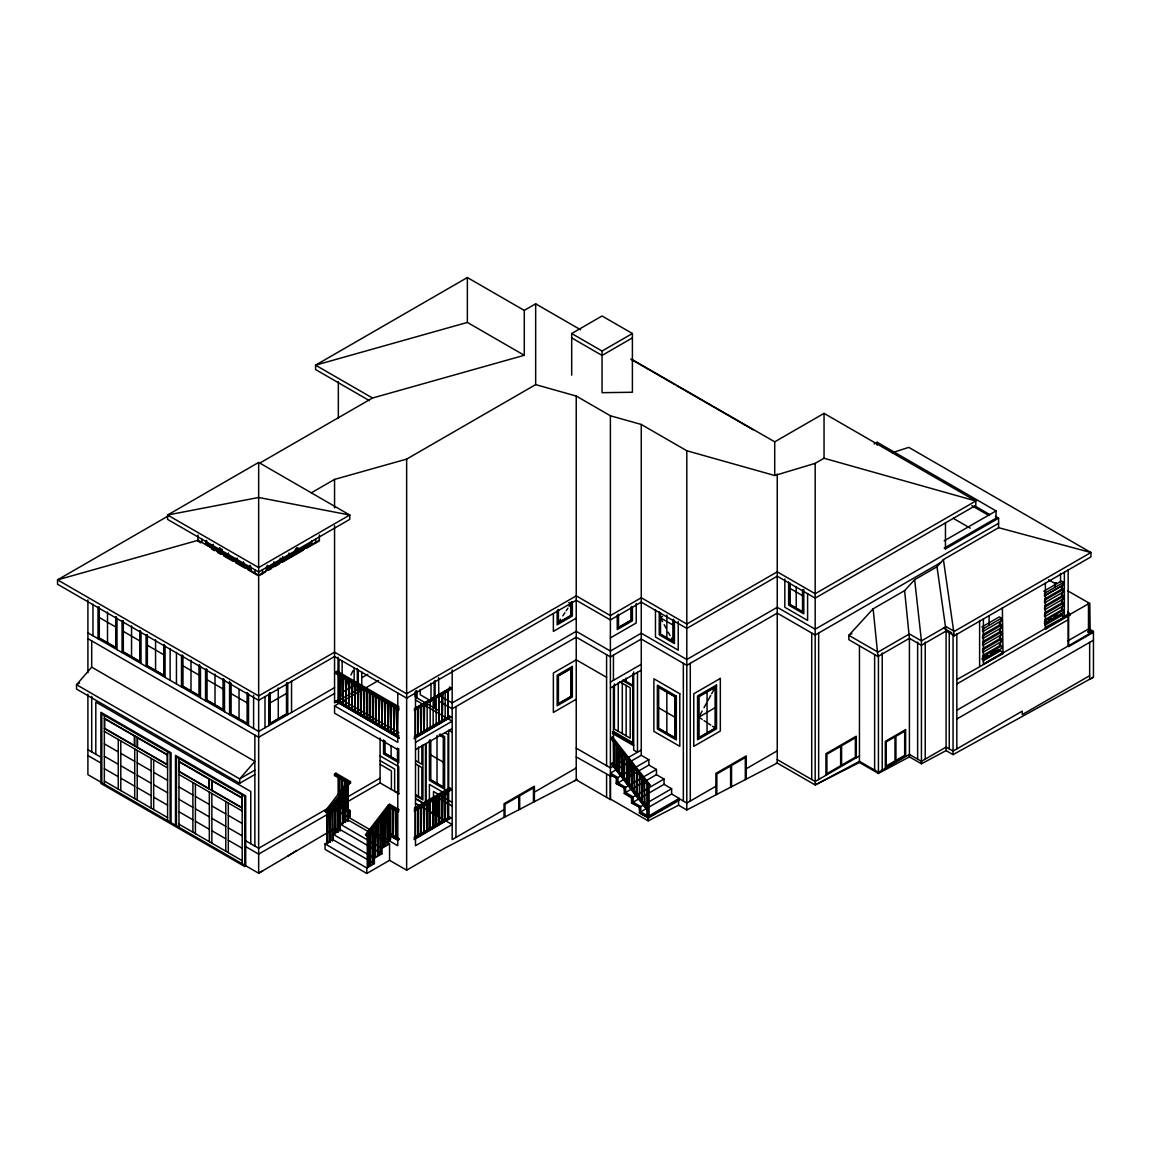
<?xml version="1.0" encoding="UTF-8"?>
<svg xmlns="http://www.w3.org/2000/svg" width="1151" height="1151" viewBox="0 0 1151 1151"><rect width="100%" height="100%" fill="white"/><g stroke="black" fill="none" stroke-linecap="round" stroke-linejoin="round"><path stroke-width="1.5" d="M391.124 757.157L391.124 746.165M418.489 796.348L418.518 765.602M421.87 745.388L421.856 764.264L415.569 760.624M422.949 745.186L422.921 799.988L415.554 795.729M425.467 802.621L425.496 743.791M425.928 802.88L425.971 743.589M429.395 811.383L429.395 803.254M429.395 799.83L429.409 784.421L443.092 792.32M436.733 815.613L436.747 798.808M342.969 691.88L338.969 700.355L338.969 659.71M345.703 686.082L348.969 679.191M350.954 674.975L352.969 670.716M702.182 719.375L698.815 717.145L702.182 711.03M704.009 707.692L706.441 703.275M707.764 700.858L710.671 695.564M711.649 693.765L715.26 687.205L698.815 696.686L698.815 737.59L715.26 728.094L715.26 687.205M558.422 610.044L558.422 622.619L560.623 619.281M562.839 615.9L564.94 612.706M566.191 610.793L567.961 608.102M569.083 606.376L571.069 603.354L568.839 602.62M349.429 783.702L326.999 812.836L325.733 812.102L325.057 811.254L347.789 781.73L347.789 783.184L350.479 783.083L350.479 781.63L335.934 773.227L334.509 774.048L334.509 775.515L347.789 783.184M328.941 807.944L331.071 805.168M340.682 792.679L346.034 785.745M326.999 812.836L326.323 811.987L350.479 781.63M332.02 804.837L332.97 804.491L332.495 840.69L332.02 804.837L332.97 804.491M327.906 811.067L327.431 843.611L327.431 810.793M329.963 808.39L329.963 807.498L329.963 842.158L330.438 807.772M337.56 832.302L338.034 797.916L337.56 832.302L337.085 800.031M340.552 794.636L340.077 830.835L340.077 794.363M342.61 791.96L342.61 791.068L342.61 823.9L342.135 791.687M345.617 788.061L344.667 788.406L345.617 788.061L345.142 822.433L344.638 780.263L344.163 787.471M390.247 806.635L367.471 836.202L366.205 835.482L365.543 834.619L388.275 805.096L389.685 804.261L399.181 809.743L397.757 810.563L388.275 805.081M368.349 832.705L372.622 827.152M386.506 809.11L388.635 806.333M385.456 811.067L385.456 845.712L385.93 811.34M367.471 836.202L366.809 835.353L389.542 805.829L389.901 807.067M367.744 834.95L367.744 834.058L367.744 866.89L368.219 834.331M370.277 831.669L370.277 830.777L370.277 865.437L370.751 831.051M375.341 857.035L375.816 824.476L375.341 857.035L374.866 826.591M377.873 820.922L377.873 855.567L377.399 823.31M382.923 815.239L382.923 814.347L382.923 847.179L382.449 814.966M91.706 640.877L91.706 667.163L76.527 684.701L76.527 689.075L239.681 783.284L254.86 774.508M937 566.781L943.403 559.559L998.593 527.69L1090.918 552.523L1090.918 556.897L954.323 635.769L946.093 631.021L921.433 645.265L909.419 638.33L877.925 656.502L848.834 639.711L848.834 635.323L873.12 608.821L904.614 590.636L914.642 579.687L937 566.781L946.093 631.021M662.588 621.669L660.516 617.828L662.588 616.375M287.822 856.042L296.598 850.46M87.908 694.182L87.908 774.666L258.658 873.249L262.86 870.717M258.658 873.192L334.553 828.547L337.502 830.259M348.983 708.253L349.444 680.241L348.983 708.253L348.508 680.241L349.444 679.694M349.444 680.241L348.508 680.241M347.631 809.743L348.106 810.016M580.68 329.819L535.661 303.821L524.28 310.396L467.364 277.535L315.575 365.169L315.575 369.543L369.413 400.634M258.658 462.429L167.586 515.015L167.586 519.389L258.658 571.975L349.731 519.389L349.731 515.015L258.658 462.429L258.658 873.249M169.255 515.36L57.55 579.859L57.55 584.233L258.658 700.355L334.553 656.53L406.648 698.153L576.234 600.246L610.39 619.957L641.265 602.131L686.802 628.417L777.242 576.205L815.181 598.117L975.818 505.375L975.818 500.987L824.044 413.367L774.709 441.84L631.899 359.385M259.234 463.407L372.492 398.03L524.28 355.285L524.28 310.396M571.687 375.154L571.687 333.517L602.045 315.993L632.403 333.517L632.403 392.261L602.045 392.678L602.045 351.041L632.403 333.517M311.317 492.829L334.553 479.406L406.648 459.105L535.661 384.621L576.234 396.045L610.39 415.77L641.265 424.46L686.802 450.76L774.709 475.507L815.181 463.364L824.044 458.256L975.818 500.987L815.181 593.729L777.242 571.831L686.802 624.043L641.265 597.743L610.39 615.584L576.234 595.858L406.648 693.78L334.553 652.157L258.658 695.967L57.55 579.859L198.504 540.164M632.403 337.89L602.045 355.429L571.687 337.89M310.54 543.531L297.893 550.84L297.893 547.919M280.499 561.242L267.219 568.911L267.219 565.501M282.398 560.149L295.678 552.48L295.678 549.07M310.856 543.718L297.577 551.387L297.577 547.977M319.374 540.164L258.658 575.212L198.145 540.265M259.925 575.198L265.507 571.975M268.543 570.22L271.578 568.465M274.614 566.709L279.175 564.091M282.211 562.335L303.461 550.063M306.497 548.308L319.374 540.869L319.374 534.97M79.563 682.946L76.527 684.701L239.681 778.896L254.86 770.134M270.039 702.944L286.484 693.463M399.095 709.994L335.847 673.479L335.847 672.026L337.272 671.206L398.98 706.815M335.847 673.479L337.272 672.659M342.969 704.786L343.444 676.774L342.969 704.786L342.494 676.774L343.444 676.227M343.444 676.774L342.494 676.774M346.451 680.241L345.976 706.527L345.501 678.5L346.451 678.5M334.553 687.622L258.658 731.432L87.908 632.849M352.451 683.708L351.976 709.994L351.501 681.967L352.451 681.967M334.553 693.463L258.658 737.273L87.908 638.69M361.745 677.752L367.86 674.227M354.983 711.735L354.508 683.708L354.983 711.735L355.458 683.708M399.095 738.295L335.847 701.232L337.358 700.369L399.052 735.993M360.997 715.203L360.522 687.176L360.997 715.203L361.472 687.176M335.847 701.779L337.358 700.916L368.205 718.728M360.58 687.881L334.553 702.901L334.553 525.719M339.487 702.786L340.437 702.786L340.437 675.033L339.487 675.033L339.962 702.513M397.786 749.689L334.553 713.174L334.553 705.865L378.55 680.471M373.01 722.137L373.485 694.111L373.01 722.137L372.536 694.111L373.485 693.564M373.485 694.111L372.536 694.111M375.068 696.125L376.017 696.125L376.017 723.864L376.492 697.578M375.543 696.398L376.492 695.851M378.06 697.851L379.485 697.031M378.535 698.125L379.485 697.578L379.01 725.605L379.01 697.851M357.515 713.188L358.465 713.188L358.465 685.435L357.515 685.435L357.99 712.915M381.067 699.592L382.017 699.592L382.017 727.331L382.492 701.045M381.542 699.866L382.966 699.045M384.074 701.319L385.024 700.772L385.024 729.072L385.499 701.045M384.549 701.592L385.024 729.072M363.515 716.656L364.464 716.656L364.464 688.902L363.515 688.902L363.989 716.382M387.081 703.06L388.031 703.06M387.556 703.333L388.506 702.786M366.522 690.643L366.996 718.123M390.088 704.786L391.038 732.54L391.513 704.513M366.522 718.397L367.471 718.397L367.471 690.643M369.529 720.123L370.478 720.123L370.478 692.37L369.529 692.37L369.529 720.123L370.478 720.123M393.081 706.527L394.03 706.527M393.556 706.8L394.505 706.254L394.03 734.28L393.556 706.254M396.088 708.253L397.037 736.007L397.599 707.937M375.543 695.851L375.543 723.591L376.492 723.591M558.422 622.619L571.069 615.325L571.069 603.354M381.542 699.319L382.017 726.785M414.677 708.541L449.494 688.442L450.919 689.262L450.919 687.794L449.494 686.974L449.494 688.442M414.231 708.973L450.919 687.794M438.704 695.218L439.178 723.231L438.589 677.738M447.638 689.967L449.883 688.658M874.113 444.013L877.163 442.257L996.061 510.9L996.061 518.195L944.194 548.135L945.46 548.869L998.593 518.195L998.593 527.69M415.151 709.361L415.151 736.568M417.194 707.074L418.619 707.347L418.144 735.374L417.669 709.088M421.151 733.647L420.676 705.621L421.151 733.647L421.626 705.621L420.201 705.347M424.158 731.907L423.683 703.88L424.158 731.907L424.633 703.88L423.208 703.606M427.165 702.427L427.165 730.18M430.172 700.686L430.172 728.439M433.164 698.959L433.164 726.698M436.171 697.218L436.171 724.972M439.178 695.492L439.178 723.231M445.178 692.024L445.178 719.763M450.444 688.989L448.185 690.283L448.185 718.037L448.113 689.694M414.231 710.44L450.919 689.262M576.234 618.188L553.372 631.381L553.372 613.656M387.556 702.786L388.031 730.252M387.556 730.525L388.506 730.525L388.506 704.513M334.509 775.515L335.934 774.695L335.934 773.227M338.149 794.406L338.149 777.069L339.099 776.522M339.099 794.406L339.099 777.069L338.149 777.069M414.259 736.439L449.408 716.138L450.919 717.001L414.231 738.726M342.106 806.549L341.156 806.549L341.156 778.795L342.106 778.795M415.784 736.093L418.849 734.338M420.676 733.374L421.626 733.374M423.683 731.633L424.633 731.633M426.489 729.921L448.66 717.764M341.156 778.795L342.581 778.522M442.185 721.504L442.66 693.477L442.185 721.504L441.711 695.218M414.231 738.179L450.919 717.001M415.497 742.381L452.185 721.202L415.367 699.952M415.497 749.689L452.185 728.511M610.39 637.899L636.215 622.993L636.215 603.484M336.02 802.391L334.509 803.269L348.739 811.484L348.739 817.512L350.249 816.649L350.249 810.621L336.02 802.391L334.509 803.815L348.321 811.786L349.832 810.923L341.919 806.362M334.941 804.232L258.658 848.273L245.695 840.791M342.725 799.744L380.089 778.162M339.099 804.808C337.329 806.103 340.538 800.103 339.099 797.873M339.099 806.563L334.553 809.196L397.786 845.712L397.786 748.855M342.135 804.822L380.089 782.91L398.735 793.686L398.735 766.681L380.089 755.89M334.553 810.304L258.658 854.114L245.695 846.632M344.163 790.938L344.638 808.016M345.113 808.29L344.163 808.29M349.832 810.923L349.832 816.404L348.739 817.512M340.236 824.174L381.974 848.273L381.974 853.754L340.236 829.655L340.236 824.174L347.832 819.785L389.57 843.884L389.57 860.315L366.809 873.465L325.057 849.366L325.057 843.884L332.653 839.511L374.392 863.61L374.392 858.128L332.653 834.029L332.653 839.511M342.135 823.627L343.084 823.627L343.084 791.341M344.667 822.159L345.617 822.159M347.199 820.706L348.149 820.706L347.199 820.706L347.156 784.004M332.653 834.029L340.236 829.655M335.027 801.815L334.553 833.482L335.502 833.482L335.502 801.197M337.085 832.029L338.034 832.029M339.603 796.751L339.603 830.562L340.552 830.562M334.553 833.482L335.502 833.482M389.225 807.096L389.685 834.029M326.956 811.397L326.956 843.338L327.906 843.338M329.488 808.117L329.488 841.885L330.438 841.885M332.02 840.417L332.97 840.417M576.234 699.247L553.372 712.455L553.372 673.018L576.234 659.825L606.591 677.335M610.39 682.126L641.265 664.3M394.75 810.29L396.261 809.973L395.699 838.043L395.225 810.016L398.232 811.757M610.39 687.981L641.265 670.141M398.778 811.426L397.757 812.03L388.75 806.822M414.346 808.103L449.494 787.816L450.919 788.636L450.919 790.09L414.231 811.268M414.231 809.815L450.919 788.636M420.676 806.463L421.626 806.463L421.151 834.475L420.676 808.189M426.69 802.981L428.114 803.254M429.697 801.254L430.172 829.281L429.697 801.254L430.647 801.801M432.69 799.513L434.114 799.787M415.151 810.203L415.151 837.396M424.158 804.995L424.158 832.748L423.683 804.722M430.172 801.528L430.172 829.281M439.178 796.319L440.128 796.319M445.178 792.852L446.128 792.852M389.024 835.281L390.534 834.417L390.534 839.827L389.024 840.69L389.024 835.281L397.757 840.316L399.253 839.453M392.218 808.29L392.218 836.029L393.167 836.029L393.167 808.29M392.218 836.029L393.167 836.029M388.606 840.446L390.103 839.583L390.16 808.29M395.225 837.77L396.261 837.727L396.261 811.7M382.449 846.906L383.398 846.906L383.398 814.62M384.981 813.455L384.981 845.438L385.93 845.438M387.513 810.175L387.513 843.985L388.462 843.985L388.462 808.045M387.513 843.985L388.462 843.985M381.974 848.273L389.57 843.884M374.866 856.761L375.816 856.761M377.399 855.294L378.348 855.294L378.348 821.195M379.931 853.841L380.88 853.841L380.88 817.901L380.405 854.114L379.931 820.03M374.392 858.128L381.974 853.754M414.259 837.266L449.408 816.98L450.919 817.843L414.231 839.568M414.259 837.827L428.014 829.885M435.654 825.468L448.66 818.591L448.703 730.238L452.185 732.237M417.669 808.189L417.669 835.943L418.619 835.943L418.619 808.189M420.676 834.202L421.626 834.202M423.683 832.475L424.633 832.475M426.69 804.722L426.69 830.734L427.64 830.734L427.64 802.981L427.64 830.734M429.697 829.008L430.647 829.008M432.69 801.254L432.69 827.267L433.639 827.267L433.639 799.513L433.639 827.267M435.697 797.787L435.697 825.54L436.646 825.54L437.121 798.06M439.653 796.593L438.704 796.046L438.704 823.799L439.653 823.799L439.653 796.046M441.711 794.319L441.711 822.059L442.66 822.059L443.135 794.593M417.669 835.943L418.619 835.943M435.697 825.54L436.646 825.54M438.704 823.799L439.653 823.799M441.711 822.059L442.66 822.059M445.653 792.579L445.178 820.605L445.178 792.305M447.638 790.795L447.638 818.548L448.66 818.591M414.231 839.021L450.919 817.843M367.27 834.676L367.27 866.617L368.219 866.617M369.802 833.166L369.802 865.164L370.751 865.164M372.334 829.885L372.334 863.696L373.284 863.696L373.284 827.77M372.334 863.696L373.284 863.696M325.057 843.884L366.809 867.983L374.392 863.61M944.194 540.841L996.061 510.9M647.984 808.419L646.876 809.067L646.876 784.378L611.296 739.028L612.404 736.928L649.725 784.507L649.725 785.96L648.617 786.608L647.984 785.788L647.984 815.973M613.555 741.316L613.958 766.508M998.593 523.317L815.181 629.194L777.242 607.282L686.802 659.494L641.265 633.208L610.39 651.049L576.234 631.323L452.185 702.944L438.229 694.945M504.037 809.657L452.185 839.597L452.185 669.968M534.395 792.133L576.234 767.976M389.57 860.315L406.648 870.185L445.02 848.028L577.37 779.385M618.778 747.977L619.18 773.17L619.655 748.222L618.778 747.977L619.18 773.17M940.741 562.551L815.181 635.035L777.242 613.123L686.802 665.336L641.265 639.05L610.39 656.89L576.234 637.165L452.185 708.786L438.589 700.945M621.31 751.215L621.713 776.407L622.187 751.445L621.31 751.215L621.713 776.407M574.234 781.011L576.234 779.846L610.39 799.571L610.39 774.983L616.878 778.162L616.375 783.817L616.375 778.45M624.259 779.644L624.331 754.164L624.259 779.644L624.734 757.948M646.876 815.325L646.876 809.786L611.296 763.703L612.404 763.07L646.905 807.052M611.296 764.437L612.404 763.07M627.266 761.185L626.791 782.881L626.863 757.401M626.791 782.881L627.266 757.919M641.265 750.049L610.39 767.89L576.234 748.164M698.815 717.145L715.26 707.649M617.123 748.236L616.648 769.933L616.706 748.006M851.927 633.539L848.834 635.323L877.925 652.128L909.419 633.942L921.433 640.877L946.093 626.633L954.323 631.381L1090.918 552.523L908.786 447.365L892.14 452.746M648.862 759.689L641.265 755.315L610.39 773.141L617.972 777.529L648.862 759.689L648.862 765.07L617.972 782.896L617.972 777.529M631.453 764.135L631.856 789.327L632.331 764.379L631.453 764.135L631.856 789.327M610.879 776.364L576.234 756.926M611.987 775.903L610.879 774.695M618.778 772.652L619.655 772.897M633.942 767.314L634.345 792.507M634.345 767.818L634.82 792.233M621.31 775.889L622.187 776.134M636.863 795.715L636.935 770.249L636.863 795.715L637.337 774.019M623.856 779.126L624.734 779.371M639.352 798.88L639.424 773.414M626.389 782.363L627.266 782.608M616.375 783.817L624.461 787.917L618.389 784.407M625.568 787.284L656.444 769.443L656.444 774.666L625.568 792.492L625.568 787.284L617.972 782.896M629.798 764.408L629.324 786.104L629.396 764.178M644.042 780.191L644.445 805.383M644.445 780.709L644.92 805.11M631.453 788.809L632.331 789.054M623.971 788.205L624.461 793.125M648.617 786.608L649.725 784.507M631.554 797.801L632.057 802.808L639.639 807.182L631.554 803.096L631.554 797.801L623.971 793.413M633.151 796.88L664.041 779.04L664.041 784.335L633.151 802.175L633.151 796.88L625.568 792.492M636.46 795.197L637.337 795.442M638.949 798.362L639.827 798.607M641.467 801.585L642.359 801.83L641.467 801.585L641.467 776.911L641.884 802.103M640.747 806.549L671.623 788.723L671.623 794.017L640.747 811.843L640.747 806.549L633.151 802.175M639.15 807.47L639.639 812.477M640.747 813.685L648.2 817.426L663.393 808.649M640.747 811.843L648.33 816.232L679.219 798.406L679.219 800.247L648.33 818.073L639.15 812.764M666.429 806.894L677.061 800.751M1054.863 583.298L1054.733 586.722L1054.863 583.298L1048.518 579.773M981.861 626.978L999.385 616.878L1001.586 618.145L1001.586 620.706L982.623 631.654L982.623 629.108L1001.586 618.145M1043.842 591.197L1061.351 581.097L1063.567 582.363L1063.567 584.924L1044.59 595.873L1044.59 593.326L1063.567 582.363M1044.432 595.786L1063.409 584.837M715.893 786.262L686.802 803.053L679.219 798.665M746.251 768.724L777.242 750.84M982.968 634.561L1000.478 624.446L1000.478 621.526M1044.95 598.779L1062.459 588.665L1062.459 584.291L1063.567 584.924M1001.586 625.094L982.623 636.043L982.623 638.604L1001.586 627.64L1001.586 625.094L999.385 623.813M1063.567 589.312L1044.59 600.261L1044.59 602.822L1063.567 591.859L1063.567 589.312L1061.351 588.032M982.968 641.495L1000.478 631.381L1000.478 628.46M1044.95 605.714L1062.459 595.599L1062.459 592.679M1001.586 632.028L982.623 642.977L982.623 645.538L1001.586 634.575L1001.586 632.028L999.385 630.748M1063.567 596.247L1044.59 607.196L1044.59 609.757L1063.567 598.793L1063.567 596.247L1061.351 594.966M982.968 648.43L1000.478 638.33L1000.478 635.41M1044.95 612.649L1062.459 602.548L1062.459 599.628M1001.586 638.963L982.623 649.912L982.623 652.473L1001.586 641.524L1001.586 638.963L999.385 637.683M1063.567 603.182L1044.59 614.13L1044.59 616.691L1063.567 605.743L1063.567 603.182L1061.351 601.901M982.968 655.379L1000.478 645.265L1000.478 642.344M1044.95 619.598L1062.459 609.483L1062.459 606.563M1001.586 645.898L982.623 656.861L982.623 659.408L1001.586 648.459L1001.586 645.898L999.385 644.618M1063.567 610.116L1044.59 621.08L1044.59 623.626L1063.567 612.677L1063.567 610.116L1061.351 608.836M981.904 658.919L987.745 655.538M990.651 653.854L996.493 650.488M1048.475 620.475L1051.467 618.749M1054.474 617.008L1057.481 615.281M1044.432 623.54L1063.567 612.677M982.968 660.947L1000.478 650.833L1003.01 652.559L1003.01 653.653L956.841 679.579M1044.95 625.166L1062.459 615.051L1064.358 616.346L1069.423 613.425M1088.803 602.894L1067.84 590.923M983.414 618.763L983.414 664.242L1003.01 652.559M1067.524 612.131L1070.056 613.857L1045.381 627.367L1046.014 628.834L1045.381 628.46L1045.381 582.981M983.414 664.242L996.55 656.66M999.456 654.977L1048.302 626.777M1051.223 625.094L1064.358 617.511M1067.538 615.785L1088.616 603.771L1088.616 628.964L1067.538 640.992M1046.014 628.834L1070.056 614.951L1070.056 613.857M956.841 683.967L1068.157 619.698M859.452 755.948L815.181 781.515L777.242 759.602M956.841 710.253L1068.157 645.999L1068.157 615.325M1068.632 645.725L1093.45 631.381L1093.45 677.162L1089.652 679.363L1089.652 642.344M1093.45 632.302L1068.632 646.632L1068.632 615.051L1070.056 614.951M956.841 719.015L1093.45 640.157M1089.652 675.695L1022.261 714.598L1022.261 711.145L953.057 751.099L946.093 747.085L921.433 761.329L909.419 754.394L878.429 772.278L859.452 761.329L815.181 784.968L776.407 762.581M348.739 811.484L350.249 810.621M815.181 463.364L815.181 784.968L859.452 762.494L878.429 773.443L909.419 756.854L921.433 763.789L946.093 750.61L953.057 754.624L1093.45 677.162M610.879 799.283L648.2 820.864L678.586 805.211L686.802 809.959L777.242 763.055L777.242 474.054M524.28 355.285L467.364 322.424L315.575 365.169L372.492 398.03M1087.925 631.424C1093.076 631.626 1087.033 630.331 1087.983 632.489L1090.184 632.259L1089.781 603.268L1087.983 603.469M997.96 649.639L1000.478 650.833M197.756 541.085L200.806 542.826M211.453 548.926L214.503 550.667M217.553 552.408L220.589 554.149M223.639 555.89L232.775 561.127M235.826 562.868L244.962 568.09M247.997 569.831L258.658 575.932M425.453 804.405L415.583 798.693L426.561 805.038M995.471 516.396L998.593 518.195M974.437 505.721L989.874 514.626M971.804 505.663L988.867 515.504M953.186 518.281L970.25 528.136M1088.616 603.771L1088.616 628.964M1062.459 591.226L1063.567 591.859M1062.459 598.16L1063.567 598.793M1062.459 605.095L1063.567 605.743M630.777 359.155L675.162 384.779M676.687 385.657L753.214 429.841M1088.788 628.691L1093.45 631.381M1088.788 629.611L1091.896 631.41M571.687 333.517L602.045 351.041M1000.478 620.072L1001.586 620.706M1000.478 627.007L1001.586 627.64M1000.478 633.942L1001.586 634.575M1000.478 640.877L1001.586 641.524M1003.01 653.653L1002.377 607.814M943.561 628.101L951.776 632.849M789.888 588.305L802.535 595.599M660.516 617.828L673.162 625.137M673.162 620.245L673.162 641.409L660.516 634.1L660.516 612.951M623.511 679.91L632.733 685.248L632.733 673.695M622.303 680.313L632.733 686.341L632.733 742.568L613.354 731.374M619.598 681.68L630.201 687.794L630.201 738.179L614.389 729.058L614.389 683.881M658.617 707.807L675.062 717.303M612.433 731.95L633.683 744.208M612.433 733.403L633.683 745.675M648.862 765.07L656.444 769.443M656.444 774.666L664.041 779.04M664.041 784.335L671.623 788.723M671.623 794.017L679.219 798.406M679.219 800.247L678.586 799.873L678.586 805.211M613.943 776.465L616.878 778.162M206.892 543.545L219.539 550.854L219.539 547.919M234.718 559.616L222.071 552.307L222.071 549.387M235.034 560.163L221.755 552.494L221.755 549.085M236.933 561.256L250.213 568.925L250.213 565.515M447.235 689.737L448.66 690.557M627.496 794.881L632.057 797.514M444.718 691.19L446.128 692.024M444.243 691.463L445.653 692.298M441.711 692.931L443.135 693.751M441.236 693.204L442.66 694.024M438.704 694.672L440.128 695.492M435.697 696.398L437.121 697.218M435.222 696.672L436.646 697.492M432.69 698.139L434.114 698.959M432.215 698.412L433.639 699.232M429.697 699.866L431.107 700.686M429.222 700.139L430.647 700.959M426.69 701.606L428.114 702.427M426.215 701.88L427.64 702.7M438.589 710.44L415.18 696.93L415.18 691.622M450.919 717.562L449.408 716.138M423.683 703.333L424.633 703.88M448.185 718.037L447.638 691.693M420.676 705.074L421.626 705.621M417.669 706.8L418.619 707.347M335.847 672.026L399.095 708.527M379.485 697.578L379.01 725.605M343.401 700.758L398.937 732.813M371.284 720.497L374.377 722.281M377.456 724.065L397.599 735.69M430.675 754.855L443.365 762.178M335.847 701.232L399.095 737.748M334.553 705.865L397.786 742.381L397.786 693.118M448.66 791.399L448.113 790.521L448.185 818.865M445.653 793.125L444.718 792.579L444.718 820.332L445.653 820.332M444.603 793.197L448.084 795.212L448.084 734.597L444.991 732.813M452.185 802.305L433.51 791.514L433.495 813.743L426.561 809.772M452.185 806.045L436.747 797.125M432.215 799.24L433.639 800.06M429.697 800.708L431.107 801.528M426.215 802.707L427.64 803.542M450.919 818.39L449.408 816.98M424.633 804.722L424.158 832.748M99.288 617.511L115.733 627.007M123.315 631.381L139.76 640.877M147.04 645.078L163.802 654.761M182.764 665.71L199.209 675.205M206.806 679.579L223.236 689.075M230.517 693.276L247.278 702.944M415.583 803.398L452.185 824.533L415.497 845.712L415.497 693.118M348.034 781.673L350.479 783.083M334.509 774.048L349.055 782.45M339.099 777.069L338.624 805.096M389.685 834.576L389.225 808.29M91.706 667.163L254.86 761.372L239.681 778.896L239.681 783.284M325.057 811.254L326.323 811.987M365.543 834.619L366.809 835.353M104.353 718.282L167.586 754.797M178.981 761.372L242.214 797.888M104.353 728.511L167.586 765.027M178.981 771.602L242.214 808.103M104.353 731.432L167.586 767.947M178.981 774.522L242.214 811.023M104.353 743.848L118.265 751.876M120.797 753.344L134.71 761.372M137.228 762.825L151.141 770.868M153.673 772.321L167.586 780.364M178.981 786.924L192.893 794.967M195.411 796.42L209.324 804.463M211.856 805.916L225.769 813.944M228.301 815.412L242.214 823.44M104.353 756.265L118.265 764.293M120.797 765.746L134.71 773.789M137.228 775.242L151.141 783.284M153.673 784.737L167.586 792.766M178.981 799.341L192.893 807.383M195.411 808.836L209.324 816.865M211.856 818.332L225.769 826.36M228.301 827.828L242.214 835.856M87.908 749.689L100.871 757.171M87.908 755.531L100.871 763.012M104.353 768.681L118.265 776.709M120.797 778.162L134.71 786.205M137.228 787.658L151.141 795.686M153.673 797.154L167.586 805.182M178.981 811.757L192.893 819.785M195.411 821.253L209.324 829.281M211.856 830.749L225.769 838.777M228.301 840.244L242.214 848.273M104.353 781.083L167.586 817.598M178.981 824.174L242.214 860.689M100.871 783.457L244.746 866.53M440.07 733.993L444.646 736.626L444.603 789.183L429.409 780.407L429.409 740.093M439.25 734.611L443.696 737.172L443.653 787.543L430.359 779.86L430.359 739.892M439.567 735.158L443.38 737.359L443.336 786.996L430.675 779.673L430.675 740.654M415.569 763.904L421.856 767.544L421.841 798.276L415.554 794.65M397.786 761.027L384.506 753.344L384.506 741.186M380.089 760.624L394.649 769.041L394.649 791.312L399.023 793.845M380.089 764.365L391.398 770.911L391.398 789.442M425.928 804.678L429.395 806.678M704.009 720.598L706.441 722.209M707.937 723.216L710.786 725.101M712.541 726.281L715.26 728.094M616.72 743.891L612.404 738.381L612.404 736.928M623.18 752.135L632.892 764.509M640.431 774.119L647.984 783.745M649.725 785.96L649.092 785.155L649.092 815.325M611.296 737.561L648.617 785.14M612.404 763.804L619.957 773.414M622.101 776.162L632.892 789.917M635.05 792.665L645.826 806.405M611.296 763.703L646.876 809.067M664.185 624.662L666.213 628.446M668.199 632.144L670.055 635.582M671.407 638.114L673.162 641.409M943.403 559.559L954.323 635.769M914.642 579.687L921.433 640.877L921.433 763.789M904.614 590.636L909.419 638.33M873.12 608.821L877.925 656.502M1068.157 569.831L1068.157 614.159M1064.358 572.033L1064.358 616.418L1060.56 614.231L1062.459 615.051L1062.459 616.418M1060.56 573.385L1060.56 582.248M989.097 616.073L989.097 624.935M979.616 620.418L979.616 666.443M956.841 633.554L956.841 748.913M953.057 634L953.057 754.624M949.258 631.813L949.258 748.913M946.093 631.813L946.093 750.61M945.46 522.77L945.46 548.869M925.231 642.028L925.231 759.142M917.635 642.028L917.635 759.142M909.419 639.064L909.419 756.854M882.227 652.991L882.227 770.091M878.429 655.178L878.429 773.443M877.163 442.257L877.163 445.178M874.631 654.761L874.631 770.091M859.452 645.999L859.452 762.494M856.286 757.775L856.286 736.18L825.943 753.704L825.943 775.299M824.044 413.367L824.044 458.256M818.663 633.036L818.663 779.5M811.714 633.036L811.714 779.5M807.599 593.528L807.599 620.432L784.824 607.282L784.824 578.982M803.801 589.326L803.801 613.857L788.636 605.109L788.622 581.974M802.851 589.729L802.851 612.217L789.572 604.548L789.572 583.802M802.535 590.247L802.535 611.67L789.888 604.361L789.888 582.953M796.219 586.593L796.219 608.016M774.709 441.84L774.709 475.507M746.251 779.126L746.251 755.89L715.893 773.414L715.893 794.866M745.301 779.615L745.301 757.545L731.547 765.473L731.547 786.752M730.597 787.241L730.597 766.034L716.843 773.976L716.843 794.377M707.045 691.952L707.045 732.842M690.283 663.336L690.283 801.038M686.802 450.76L686.802 809.959M683.334 663.336L683.334 801.038M678.227 621.454L678.227 650.171L655.466 637.021L655.466 609.929M674.428 620.547L674.428 643.596L659.221 634.805L659.25 611.828M673.479 619.18L673.479 641.956L660.199 634.287L660.199 613.267M666.846 614.979L666.846 637.755M666.846 692.111L666.846 733M648.33 816.232L648.33 818.073M648.2 817.426L648.2 820.864M642.359 780.407L642.359 801.83M641.265 424.46L641.265 755.315M637.481 672.328L637.481 752.25L633.683 750.049L633.683 671.925M632.417 606.778L632.417 620.792L617.238 629.554L617.238 615.54M631.467 606.476L631.467 620.245L618.188 627.914L618.188 614.145M631.151 607.483L631.151 620.072L618.504 627.367L618.504 614.792M629.324 761.415L629.324 786.104M628.921 760.897L628.921 785.586M626.13 678.126L626.13 681.435M626.144 685.449L626.144 735.834M622.303 683.234L622.303 733.619M618.245 682.629L618.245 731.288M616.648 745.258L616.648 769.933M616.231 744.74L616.231 769.415M614.433 741.561L614.433 766.235M613.44 655.12L613.44 680.37M613.44 686.212L613.44 764.336M610.39 415.77L610.39 799.571M606.591 654.689L606.591 765.688M606.591 774.45L606.591 797.384M576.234 396.045L576.234 779.846M572.335 602.031L572.335 616.044L557.156 624.82L557.156 610.793M571.385 601.728L571.385 615.497L558.106 623.166L558.106 609.397M535.661 303.821L535.661 384.621M534.395 801.672L534.395 786.205L504.037 803.729L504.037 817.411M533.445 802.218L533.445 787.845L519.691 795.787L519.691 809.297M518.741 809.786L518.741 796.334L504.987 804.276L504.987 816.922M467.364 277.535L467.364 322.424M455.969 706.599L455.969 837.41M449.494 787.816L449.494 789.269M442.185 794.046L442.185 822.346M439.178 795.773L439.178 824.073M437.02 735.46L437.02 783.342M436.171 797.514L436.171 825.814M435.107 680.457L435.107 708.426M434.157 681.349L434.157 707.879M430.992 683.234L430.992 700.945L420.244 694.729L420.244 689.42M421.151 806.189L421.151 834.475M418.532 746.884L418.532 762.336M418.144 707.62L418.144 735.374M418.144 807.916L418.144 836.216M417.079 690.945L417.079 698.024M416.13 690.485L416.13 697.477M406.648 459.105L406.648 870.185M398.735 748.639L398.735 762.667L383.556 753.891L383.556 739.863M397.469 748.049L397.469 760.48L384.822 753.157L384.822 740.74M397.124 707.664L397.037 736.007M394.03 705.98L394.03 734.28M392.692 808.016L392.692 836.302M391.038 704.239L391.038 732.54M389.685 804.261L389.685 804.995M388.031 702.513L388.031 730.813M387.988 808.664L387.988 844.258M380.089 738.064L380.089 782.91M372.809 827.497L372.809 863.969M370.003 692.096L370.003 720.397M366.996 690.37L366.996 718.67M366.809 867.983L366.809 873.465M363.989 688.629L363.989 716.929M361.745 671.911L361.745 687.205M358.263 669.997L358.263 689.219M357.99 685.162L357.99 713.462M357.314 668.558L357.314 689.766M354.148 668.184L354.148 685.42L342.135 692.355L342.135 660.847M351.976 682.241L351.976 709.994M348.739 680.097L348.739 707.851M348.494 781.313L348.494 782.536M348.106 784.004L348.149 820.706M347.631 783.73L347.674 820.98M347.401 783.86L347.401 809.887M346.206 678.644L346.206 706.383M345.976 678.773L345.976 706.527M345.113 780.536L345.142 822.433M344.868 780.666L344.868 808.419M342.106 780.536L342.106 789.212M341.631 779.069L341.631 806.822M339.962 674.759L339.962 703.06M338.336 381.7L338.336 418.158M338.034 657.221L338.034 700.901M335.027 800.923L335.027 833.756M334.553 479.406L334.553 507.908M332.495 804.218L332.495 840.69M315.604 538.869L315.604 543.056M311.806 540.754L311.806 544.265L266.269 570.551L266.269 567.04M296.627 547.775L296.627 553.027M295.361 549.372L295.361 552.293L282.714 559.602L282.714 556.681M291.548 681.191L291.548 712.44M289.03 553.027L289.03 555.947M287.75 683.09L287.75 714.627M286.8 682.874L286.8 714.08L269.722 723.95L269.722 692.729M286.484 683.234L286.484 713.908L270.039 723.404L270.039 692.729M281.448 558.278L281.448 561.789M280.182 558.134L280.182 561.055L267.536 568.364L267.536 565.443M278.269 687.981L278.269 718.656M273.852 561.789L273.852 564.709M268.773 694.039L268.773 725.59M264.989 696.528L264.989 727.777M262.471 569.544L262.471 573.716M254.961 569.616L254.961 573.069M254.86 735.086L254.86 846.086M253.594 695.204L253.594 728.511M251.163 567.055L251.163 570.565L205.626 544.279L205.626 540.769M250.76 843.712L250.76 791.5L95.806 702.038L95.806 754.25M249.896 565.458L249.896 568.378L237.25 561.069L237.25 558.149M248.544 694.039L248.544 725.59M247.594 692.729L247.594 723.95L230.517 714.08L230.517 682.874M247.278 692.729L247.278 723.404L230.833 713.908L230.833 683.234M245.695 865.753L245.695 795.873L175.499 755.344L175.499 825.238M244.746 865.207L244.746 796.42L176.448 756.984L176.448 825.785M243.58 561.803L243.58 564.724M242.214 794.967L242.214 863.754M239.048 689.679L239.048 718.656M235.984 558.293L235.984 561.803M229.567 681.334L229.567 714.627M228.402 553.041L228.402 555.962M228.301 802.995L228.301 852.646M225.769 801.528L225.769 851.193M224.503 680.169L224.503 711.706M223.553 678.845L223.553 710.066L206.489 700.211L206.489 668.99M223.236 678.845L223.236 709.52L206.806 700.024L206.806 669.364M220.805 549.531L220.805 553.041M219.855 547.991L219.855 551.401L206.576 543.732L206.576 540.323M215.021 674.112L215.021 704.772M213.223 544.279L213.223 547.2M211.856 780.364L211.856 790.579M211.856 793.499L211.856 843.165M209.324 778.896L209.324 789.126M209.324 792.046L209.324 841.698M205.54 669.206L205.54 700.758M201.842 538.941L201.842 542.409M200.475 666.285L200.475 697.837M199.526 664.976L199.526 696.197L182.448 686.341L182.448 655.12M199.209 664.976L199.209 695.65L182.764 686.154L182.764 655.48M197.943 535.042L197.943 540.984M195.411 784.004L195.411 833.669M192.893 782.551L192.893 832.202M190.994 660.228L190.994 690.902M181.498 655.336L181.498 686.888M178.981 758.451L178.981 827.238M176.448 652.416L176.448 683.967M171.067 822.677L171.067 752.797L100.871 712.268L100.871 782.148M170.118 648.761L170.118 680.313M170.118 822.131L170.118 753.344L101.82 713.908L101.82 782.694M167.586 751.876L167.586 820.663M165.068 645.84L165.068 677.392M164.118 644.531L164.118 675.752L147.04 665.897L147.04 634.676M163.802 644.531L163.802 675.205L147.357 665.71L147.357 635.035M155.572 639.783L155.572 670.457M153.673 759.905L153.673 809.57M151.141 758.451L151.141 808.103M146.091 634.892L146.091 666.443M141.026 631.971L141.026 663.523M140.077 630.662L140.077 661.868L122.999 652.013L122.999 620.792M139.76 630.662L139.76 661.321L123.315 651.826L123.315 621.166M137.228 737.273L137.228 747.503M137.228 750.423L137.228 800.074M134.71 735.806L134.71 746.035M134.71 748.956L134.71 798.621M131.545 625.914L131.545 656.574M122.064 621.022L122.064 652.559M120.797 740.927L120.797 790.579M118.265 739.46L118.265 789.126M116.999 618.101L116.999 649.639M116.05 616.778L116.05 647.999L98.972 638.143L98.972 606.922M115.733 616.778L115.733 647.452L99.288 637.956L99.288 607.282M107.518 612.03L107.518 642.704M104.353 715.361L104.353 784.162M98.022 607.138L98.022 638.69M92.972 604.217L92.972 635.769M91.706 696.413L91.706 751.876M87.908 599.858L87.908 672.702M347.674 784.493L347.674 785.385L347.674 784.493M349.731 515.015L258.658 567.587L167.586 515.015L258.658 497.477L349.731 515.015M572.335 666.458L557.156 675.22L557.156 705.793L572.335 697.031L572.335 666.458M571.385 668.098L558.106 675.766L558.106 704.153L571.385 696.484L571.385 668.098M571.069 668.645L558.422 675.939L558.422 703.606L571.069 696.312L571.069 668.645M390.103 833.626L388.606 834.489L397.757 839.77L399.253 838.906L390.103 833.626M720.325 678.443L693.765 693.765L693.765 746.352L720.325 731.014L720.325 678.443M716.526 685.003L697.564 695.967L697.564 739.776L716.526 728.828L716.526 685.003M715.577 686.658L698.499 696.513L698.499 738.136L715.577 728.281L715.577 686.658M1056.244 583.068L1054.503 584.075L1056.244 583.068M840.647 746.308L826.893 754.25L826.893 773.659L840.647 765.717L840.647 746.308M855.351 737.82L841.597 745.762L841.597 765.17L855.351 757.229L855.351 737.82M905.621 729.605L885.306 741.33L885.306 767.631L905.621 755.89L905.621 729.605M894.989 736.841L886.256 741.877L886.256 765.976L894.989 760.94L894.989 736.841M904.672 731.245L895.938 736.295L895.938 760.394L904.672 755.344L904.672 731.245M679.809 693.751L653.883 678.773L653.883 731.36L679.809 746.323L679.809 693.751M676.328 696.125L657.365 685.162L657.365 728.986L676.328 739.935L676.328 696.125M675.378 696.672L658.314 686.816L658.314 728.439L675.378 738.295L675.378 696.672M675.062 696.859L658.617 687.363L658.617 728.252L675.062 737.748L675.062 696.859M134.394 735.993L104.669 718.828L104.669 728.324L134.394 745.488L134.394 735.993M167.269 754.984L137.544 737.82L137.544 747.316L167.269 764.48L167.269 754.984M209.007 779.083L179.297 761.919L179.297 771.415L209.007 788.579L209.007 779.083M241.897 798.06L212.172 780.91L212.172 790.392L241.897 807.556L241.897 798.06"/></g></svg>
